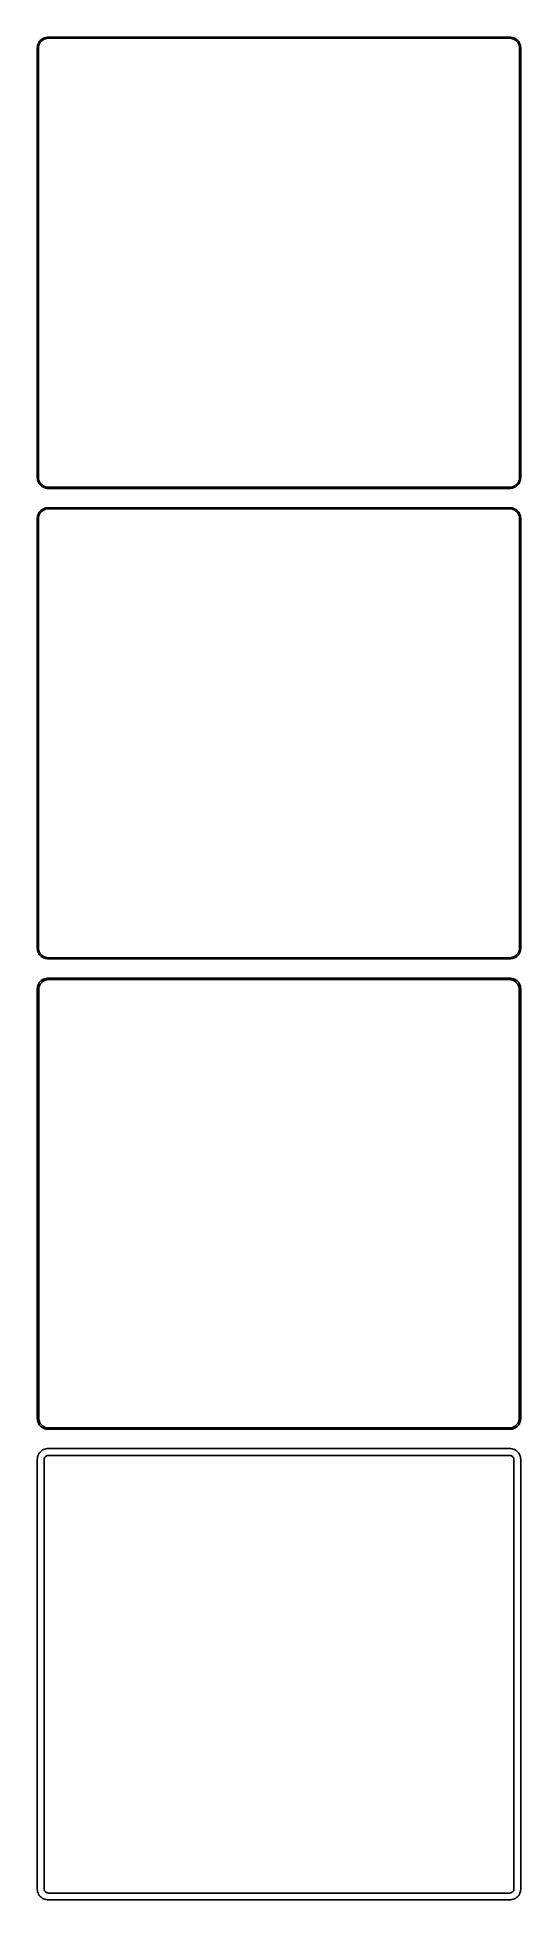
# Model space of a CAD drawing. Header units: metres. Extents: x -112 to 112, y 771 to 1638.
import ezdxf

# ---------------------------------------------------------------- set-up
doc = ezdxf.new("R2010")
doc.units = ezdxf.units.M

msp = doc.modelspace()

# ---------------------------------------------------------------- linework, layer by layer
for p, q in [((-112.461, 1633.63), (-112.5, 1633)), ((-112.5, 1633), (-112.5, 1433)), ((-112.343, 1634.24), (-112.461, 1633.63)), ((-112.149, 1634.84), (-112.343, 1634.24)), ((-111.882, 1635.41), (-112.149, 1634.84)), ((-112, 1632.75), (-111.963, 1633.35)), ((-112, 1433.25), (-112, 1632.75)), ((-111.963, 1633.35), (-111.851, 1633.93)), ((-111.545, 1635.94), (-111.882, 1635.41)), ((-111.851, 1633.93), (-111.666, 1634.5)), ((-111.666, 1634.5), (-111.412, 1635.04)), ((-111.145, 1636.42), (-111.545, 1635.94)), ((-111.412, 1635.04), (-111.093, 1635.54)), ((-110.687, 1636.85), (-111.145, 1636.42)), ((-111.093, 1635.54), (-110.713, 1636)), ((-110.713, 1636), (-110.278, 1636.41)), ((-110.179, 1637.22), (-110.687, 1636.85)), ((-110.278, 1636.41), (-109.795, 1636.76)), ((-109.629, 1637.52), (-110.179, 1637.22)), ((-109.795, 1636.76), (-109.272, 1637.05)), ((-109.045, 1637.76), (-109.629, 1637.52)), ((-109.272, 1637.05), (-108.718, 1637.27)), ((-108.437, 1637.91), (-109.045, 1637.76)), ((-108.718, 1637.27), (-108.14, 1637.42)), ((-107.814, 1637.99), (-108.437, 1637.91)), ((-108.14, 1637.42), (-107.548, 1637.49)), ((107.814, 1637.99), (-107.814, 1637.99)), ((-107.548, 1637.49), (107.548, 1637.49)), ((107.548, 1637.49), (108.14, 1637.42)), ((108.437, 1637.91), (107.814, 1637.99)), ((108.14, 1637.42), (108.718, 1637.27)), ((109.045, 1637.76), (108.437, 1637.91)), ((108.718, 1637.27), (109.272, 1637.05)), ((109.629, 1637.52), (109.045, 1637.76)), ((109.272, 1637.05), (109.795, 1636.76)), ((110.179, 1637.22), (109.629, 1637.52)), ((109.795, 1636.76), (110.278, 1636.41)), ((110.687, 1636.85), (110.179, 1637.22)), ((110.278, 1636.41), (110.713, 1636)), ((111.145, 1636.42), (110.687, 1636.85)), ((110.713, 1636), (111.093, 1635.54)), ((111.093, 1635.54), (111.412, 1635.04)), ((111.545, 1635.94), (111.145, 1636.42)), ((111.412, 1635.04), (111.666, 1634.5)), ((111.882, 1635.41), (111.545, 1635.94)), ((111.666, 1634.5), (111.851, 1633.93)), ((111.851, 1633.93), (111.963, 1633.35)), ((112.149, 1634.84), (111.882, 1635.41)), ((111.963, 1633.35), (112, 1632.75)), ((112, 1632.75), (112, 1433.25)), ((112.343, 1634.24), (112.149, 1634.84)), ((112.461, 1633.63), (112.343, 1634.24)), ((112.5, 1633), (112.461, 1633.63)), ((112.5, 1433), (112.5, 1633)), ((-112.5, 1433), (-112.461, 1432.37)), ((-112.461, 1432.37), (-112.343, 1431.76)), ((-112.343, 1431.76), (-112.149, 1431.16)), ((-112.149, 1431.16), (-111.882, 1430.59)), ((-111.963, 1432.65), (-112, 1433.25)), ((-111.851, 1432.07), (-111.963, 1432.65)), ((-111.882, 1430.59), (-111.545, 1430.06)), ((-111.666, 1431.5), (-111.851, 1432.07)), ((-111.412, 1430.96), (-111.666, 1431.5)), ((-111.093, 1430.46), (-111.412, 1430.96)), ((111.412, 1430.96), (111.093, 1430.46)), ((111.666, 1431.5), (111.412, 1430.96)), ((111.545, 1430.06), (111.882, 1430.59)), ((111.851, 1432.07), (111.666, 1431.5)), ((111.963, 1432.65), (111.851, 1432.07)), ((111.882, 1430.59), (112.149, 1431.16)), ((112, 1433.25), (111.963, 1432.65)), ((112.149, 1431.16), (112.343, 1431.76)), ((112.343, 1431.76), (112.461, 1432.37)), ((112.461, 1432.37), (112.5, 1433)), ((-111.545, 1430.06), (-111.145, 1429.58)), ((-111.145, 1429.58), (-110.687, 1429.15)), ((-110.713, 1430), (-111.093, 1430.46)), ((-110.278, 1429.59), (-110.713, 1430)), ((-110.687, 1429.15), (-110.179, 1428.78)), ((-109.795, 1429.24), (-110.278, 1429.59)), ((-110.179, 1428.78), (-109.629, 1428.48)), ((-109.272, 1428.95), (-109.795, 1429.24)), ((-109.629, 1428.48), (-109.045, 1428.24)), ((-108.718, 1428.73), (-109.272, 1428.95)), ((-109.045, 1428.24), (-108.437, 1428.09)), ((-108.14, 1428.58), (-108.718, 1428.73)), ((-108.437, 1428.09), (-107.814, 1428.01)), ((-107.548, 1428.51), (-108.14, 1428.58)), ((-107.814, 1428.01), (107.814, 1428.01)), ((107.548, 1428.51), (-107.548, 1428.51)), ((108.14, 1428.58), (107.548, 1428.51)), ((107.814, 1428.01), (108.437, 1428.09)), ((108.718, 1428.73), (108.14, 1428.58)), ((108.437, 1428.09), (109.045, 1428.24)), ((109.272, 1428.95), (108.718, 1428.73)), ((109.045, 1428.24), (109.629, 1428.48)), ((109.795, 1429.24), (109.272, 1428.95)), ((109.629, 1428.48), (110.179, 1428.78)), ((110.278, 1429.59), (109.795, 1429.24)), ((110.179, 1428.78), (110.687, 1429.15)), ((110.713, 1430), (110.278, 1429.59)), ((110.687, 1429.15), (111.145, 1429.58)), ((111.093, 1430.46), (110.713, 1430)), ((111.145, 1429.58), (111.545, 1430.06)), ((-112.461, 1414.63), (-112.5, 1414)), ((-112.5, 1414), (-112.5, 1214)), ((-112.343, 1415.24), (-112.461, 1414.63)), ((-112.149, 1415.84), (-112.343, 1415.24)), ((-111.882, 1416.41), (-112.149, 1415.84)), ((-112, 1413.75), (-111.963, 1414.35)), ((-112, 1214.25), (-112, 1413.75)), ((-111.963, 1414.35), (-111.851, 1414.93)), ((-111.545, 1416.94), (-111.882, 1416.41)), ((-111.851, 1414.93), (-111.666, 1415.5)), ((-111.666, 1415.5), (-111.412, 1416.04)), ((-111.145, 1417.42), (-111.545, 1416.94)), ((-111.412, 1416.04), (-111.093, 1416.54)), ((-110.687, 1417.85), (-111.145, 1417.42)), ((-111.093, 1416.54), (-110.713, 1417)), ((-110.713, 1417), (-110.278, 1417.41)), ((-110.179, 1418.22), (-110.687, 1417.85)), ((-110.278, 1417.41), (-109.795, 1417.76)), ((-109.629, 1418.52), (-110.179, 1418.22)), ((-109.795, 1417.76), (-109.272, 1418.05)), ((-109.045, 1418.76), (-109.629, 1418.52)), ((-109.272, 1418.05), (-108.718, 1418.27)), ((-108.437, 1418.91), (-109.045, 1418.76)), ((-108.718, 1418.27), (-108.14, 1418.42)), ((-107.814, 1418.99), (-108.437, 1418.91)), ((-108.14, 1418.42), (-107.548, 1418.49)), ((107.814, 1418.99), (-107.814, 1418.99)), ((-107.548, 1418.49), (107.548, 1418.49)), ((107.548, 1418.49), (108.14, 1418.42)), ((108.437, 1418.91), (107.814, 1418.99)), ((108.14, 1418.42), (108.718, 1418.27)), ((109.045, 1418.76), (108.437, 1418.91)), ((108.718, 1418.27), (109.272, 1418.05)), ((109.629, 1418.52), (109.045, 1418.76)), ((109.272, 1418.05), (109.795, 1417.76)), ((110.179, 1418.22), (109.629, 1418.52)), ((109.795, 1417.76), (110.278, 1417.41)), ((110.687, 1417.85), (110.179, 1418.22)), ((110.278, 1417.41), (110.713, 1417)), ((111.145, 1417.42), (110.687, 1417.85)), ((110.713, 1417), (111.093, 1416.54)), ((111.093, 1416.54), (111.412, 1416.04)), ((111.545, 1416.94), (111.145, 1417.42)), ((111.412, 1416.04), (111.666, 1415.5)), ((111.882, 1416.41), (111.545, 1416.94)), ((111.666, 1415.5), (111.851, 1414.93)), ((111.851, 1414.93), (111.963, 1414.35)), ((112.149, 1415.84), (111.882, 1416.41)), ((111.963, 1414.35), (112, 1413.75)), ((112, 1413.75), (112, 1214.25)), ((112.343, 1415.24), (112.149, 1415.84)), ((112.461, 1414.63), (112.343, 1415.24)), ((112.5, 1414), (112.461, 1414.63)), ((112.5, 1214), (112.5, 1414)), ((-112.5, 1214), (-112.461, 1213.37)), ((-111.963, 1213.65), (-112, 1214.25)), ((112, 1214.25), (111.963, 1213.65)), ((112.461, 1213.37), (112.5, 1214)), ((-112.461, 1213.37), (-112.343, 1212.76)), ((-112.343, 1212.76), (-112.149, 1212.16)), ((-112.149, 1212.16), (-111.882, 1211.59)), ((-111.851, 1213.07), (-111.963, 1213.65)), ((-111.882, 1211.59), (-111.545, 1211.06)), ((-111.666, 1212.5), (-111.851, 1213.07)), ((-111.412, 1211.96), (-111.666, 1212.5)), ((-111.545, 1211.06), (-111.145, 1210.58)), ((-111.093, 1211.46), (-111.412, 1211.96)), ((-111.145, 1210.58), (-110.687, 1210.15)), ((-110.713, 1211), (-111.093, 1211.46)), ((-110.278, 1210.59), (-110.713, 1211)), ((-110.687, 1210.15), (-110.179, 1209.78)), ((-109.795, 1210.24), (-110.278, 1210.59)), ((-110.179, 1209.78), (-109.629, 1209.48)), ((-109.272, 1209.95), (-109.795, 1210.24)), ((-109.629, 1209.48), (-109.045, 1209.24)), ((-108.718, 1209.73), (-109.272, 1209.95)), ((-109.045, 1209.24), (-108.437, 1209.09)), ((-108.14, 1209.58), (-108.718, 1209.73)), ((-108.437, 1209.09), (-107.814, 1209.01)), ((-107.548, 1209.51), (-108.14, 1209.58)), ((-107.814, 1209.01), (107.814, 1209.01)), ((107.548, 1209.51), (-107.548, 1209.51)), ((108.14, 1209.58), (107.548, 1209.51)), ((107.814, 1209.01), (108.437, 1209.09)), ((108.718, 1209.73), (108.14, 1209.58)), ((108.437, 1209.09), (109.045, 1209.24)), ((109.272, 1209.95), (108.718, 1209.73)), ((109.045, 1209.24), (109.629, 1209.48)), ((109.795, 1210.24), (109.272, 1209.95)), ((109.629, 1209.48), (110.179, 1209.78)), ((110.278, 1210.59), (109.795, 1210.24)), ((110.179, 1209.78), (110.687, 1210.15)), ((110.713, 1211), (110.278, 1210.59)), ((110.687, 1210.15), (111.145, 1210.58)), ((111.093, 1211.46), (110.713, 1211)), ((111.412, 1211.96), (111.093, 1211.46)), ((111.145, 1210.58), (111.545, 1211.06)), ((111.666, 1212.5), (111.412, 1211.96)), ((111.545, 1211.06), (111.882, 1211.59)), ((111.851, 1213.07), (111.666, 1212.5)), ((111.963, 1213.65), (111.851, 1213.07)), ((111.882, 1211.59), (112.149, 1212.16)), ((112.149, 1212.16), (112.343, 1212.76)), ((112.343, 1212.76), (112.461, 1213.37)), ((-112.149, 1196.84), (-112.343, 1196.24)), ((-111.882, 1197.41), (-112.149, 1196.84)), ((-111.545, 1197.94), (-111.882, 1197.41)), ((-111.685, 1195.89), (-111.507, 1196.44)), ((-111.145, 1198.42), (-111.545, 1197.94)), ((-111.507, 1196.44), (-111.262, 1196.96)), ((-111.262, 1196.96), (-110.954, 1197.44)), ((-110.687, 1198.85), (-111.145, 1198.42)), ((-110.954, 1197.44), (-110.588, 1197.88)), ((-110.179, 1199.22), (-110.687, 1198.85)), ((-110.588, 1197.88), (-110.168, 1198.28)), ((-109.629, 1199.52), (-110.179, 1199.22)), ((-110.168, 1198.28), (-109.703, 1198.62)), ((-109.703, 1198.62), (-109.199, 1198.89)), ((-109.045, 1199.76), (-109.629, 1199.52)), ((-109.199, 1198.89), (-108.665, 1199.1)), ((-108.437, 1199.91), (-109.045, 1199.76)), ((-108.665, 1199.1), (-108.108, 1199.25)), ((-107.814, 1199.99), (-108.437, 1199.91)), ((-108.108, 1199.25), (-107.537, 1199.32)), ((107.814, 1199.99), (-107.814, 1199.99)), ((-107.537, 1199.32), (107.537, 1199.32)), ((107.537, 1199.32), (108.108, 1199.25)), ((108.437, 1199.91), (107.814, 1199.99)), ((108.108, 1199.25), (108.665, 1199.1)), ((109.045, 1199.76), (108.437, 1199.91)), ((108.665, 1199.1), (109.199, 1198.89)), ((109.629, 1199.52), (109.045, 1199.76)), ((109.199, 1198.89), (109.703, 1198.62)), ((110.179, 1199.22), (109.629, 1199.52)), ((109.703, 1198.62), (110.168, 1198.28)), ((110.168, 1198.28), (110.588, 1197.88)), ((110.687, 1198.85), (110.179, 1199.22)), ((110.588, 1197.88), (110.954, 1197.44)), ((111.145, 1198.42), (110.687, 1198.85)), ((110.954, 1197.44), (111.262, 1196.96)), ((111.545, 1197.94), (111.145, 1198.42)), ((111.262, 1196.96), (111.507, 1196.44)), ((111.507, 1196.44), (111.685, 1195.89)), ((111.882, 1197.41), (111.545, 1197.94)), ((112.149, 1196.84), (111.882, 1197.41)), ((112.343, 1196.24), (112.149, 1196.84)), ((-112.461, 1195.63), (-112.5, 1195)), ((-112.5, 1195), (-112.5, 995)), ((-112.343, 1196.24), (-112.461, 1195.63)), ((-111.828, 1194.75), (-111.792, 1195.32)), ((-111.828, 995.25), (-111.828, 1194.75)), ((-111.792, 1195.32), (-111.685, 1195.89)), ((111.685, 1195.89), (111.792, 1195.32)), ((111.792, 1195.32), (111.828, 1194.75)), ((111.828, 1194.75), (111.828, 995.25)), ((112.461, 1195.63), (112.343, 1196.24)), ((112.5, 1195), (112.461, 1195.63)), ((112.5, 995), (112.5, 1195)), ((-112.5, 995), (-112.461, 994.373)), ((-112.461, 994.373), (-112.343, 993.757)), ((-112.343, 993.757), (-112.149, 993.159)), ((-112.149, 993.159), (-111.882, 992.591)), ((-111.882, 992.591), (-111.545, 992.061)), ((-111.792, 994.676), (-111.828, 995.25)), ((-111.685, 994.111), (-111.792, 994.676)), ((-111.507, 993.565), (-111.685, 994.111)), ((-111.545, 992.061), (-111.145, 991.577)), ((-111.262, 993.044), (-111.507, 993.565)), ((-110.954, 992.559), (-111.262, 993.044)), ((-111.145, 991.577), (-110.687, 991.147)), ((-110.588, 992.116), (-110.954, 992.559)), ((-110.687, 991.147), (-110.179, 990.778)), ((-110.168, 991.722), (-110.588, 992.116)), ((-110.179, 990.778), (-109.629, 990.476)), ((-109.703, 991.384), (-110.168, 991.722)), ((-109.199, 991.107), (-109.703, 991.384)), ((-109.629, 990.476), (-109.045, 990.245)), ((-108.665, 990.896), (-109.199, 991.107)), ((-109.045, 990.245), (-108.437, 990.089)), ((-108.108, 990.753), (-108.665, 990.896)), ((-108.437, 990.089), (-107.814, 990.01)), ((-107.537, 990.681), (-108.108, 990.753)), ((-107.814, 990.01), (107.814, 990.01)), ((107.537, 990.681), (-107.537, 990.681)), ((108.108, 990.753), (107.537, 990.681)), ((107.814, 990.01), (108.437, 990.089)), ((108.665, 990.896), (108.108, 990.753)), ((108.437, 990.089), (109.045, 990.245)), ((109.199, 991.107), (108.665, 990.896)), ((109.045, 990.245), (109.629, 990.476)), ((109.703, 991.384), (109.199, 991.107)), ((109.629, 990.476), (110.179, 990.778)), ((110.168, 991.722), (109.703, 991.384)), ((110.588, 992.116), (110.168, 991.722)), ((110.179, 990.778), (110.687, 991.147)), ((110.954, 992.559), (110.588, 992.116)), ((110.687, 991.147), (111.145, 991.577)), ((111.262, 993.044), (110.954, 992.559)), ((111.145, 991.577), (111.545, 992.061)), ((111.507, 993.565), (111.262, 993.044)), ((111.685, 994.111), (111.507, 993.565)), ((111.545, 992.061), (111.882, 992.591)), ((111.792, 994.676), (111.685, 994.111)), ((111.828, 995.25), (111.792, 994.676)), ((111.882, 992.591), (112.149, 993.159)), ((112.149, 993.159), (112.343, 993.757)), ((112.343, 993.757), (112.461, 994.373)), ((112.461, 994.373), (112.5, 995)), ((-110.687, 979.853), (-111.145, 979.423)), ((-110.179, 980.222), (-110.687, 979.853)), ((-109.629, 980.524), (-110.179, 980.222)), ((-109.045, 980.755), (-109.629, 980.524)), ((-108.437, 980.911), (-109.045, 980.755)), ((-107.814, 980.99), (-108.437, 980.911)), ((107.814, 980.99), (-107.814, 980.99)), ((108.437, 980.911), (107.814, 980.99)), ((109.045, 980.755), (108.437, 980.911)), ((109.629, 980.524), (109.045, 980.755)), ((110.179, 980.222), (109.629, 980.524)), ((110.687, 979.853), (110.179, 980.222)), ((111.145, 979.423), (110.687, 979.853)), ((-112.461, 976.627), (-112.5, 976)), ((-112.5, 976), (-112.5, 776)), ((-112.343, 977.243), (-112.461, 976.627)), ((-112.149, 977.841), (-112.343, 977.243)), ((-111.882, 978.409), (-112.149, 977.841)), ((-111.545, 978.939), (-111.882, 978.409)), ((-111.145, 979.423), (-111.545, 978.939)), ((-109.36, 975.75), (-109.343, 976.014)), ((-109.36, 776.25), (-109.36, 975.75)), ((-109.343, 976.014), (-109.293, 976.275)), ((-109.293, 976.275), (-109.211, 976.527)), ((-109.211, 976.527), (-109.099, 976.766)), ((-109.099, 976.766), (-108.957, 976.99)), ((-108.957, 976.99), (-108.788, 977.194)), ((-108.788, 977.194), (-108.595, 977.376)), ((-108.595, 977.376), (-108.38, 977.531)), ((-108.38, 977.531), (-108.148, 977.659)), ((-108.148, 977.659), (-107.902, 977.756)), ((-107.902, 977.756), (-107.645, 977.822)), ((-107.645, 977.822), (-107.382, 977.855)), ((-107.382, 977.855), (107.382, 977.855)), ((107.382, 977.855), (107.645, 977.822)), ((107.645, 977.822), (107.902, 977.756)), ((107.902, 977.756), (108.148, 977.659)), ((108.148, 977.659), (108.38, 977.531)), ((108.38, 977.531), (108.595, 977.376)), ((108.595, 977.376), (108.788, 977.194)), ((108.788, 977.194), (108.957, 976.99)), ((108.957, 976.99), (109.099, 976.766)), ((109.099, 976.766), (109.211, 976.527)), ((109.211, 976.527), (109.293, 976.275)), ((109.293, 976.275), (109.343, 976.014)), ((109.343, 976.014), (109.36, 975.75)), ((109.36, 975.75), (109.36, 776.25)), ((111.545, 978.939), (111.145, 979.423)), ((111.882, 978.409), (111.545, 978.939)), ((112.149, 977.841), (111.882, 978.409)), ((112.343, 977.243), (112.149, 977.841)), ((112.461, 976.627), (112.343, 977.243)), ((112.5, 976), (112.461, 976.627)), ((112.5, 776), (112.5, 976)), ((-112.5, 776), (-112.461, 775.373)), ((-112.461, 775.373), (-112.343, 774.757)), ((-112.343, 774.757), (-112.149, 774.159)), ((-112.149, 774.159), (-111.882, 773.591)), ((-111.882, 773.591), (-111.545, 773.061)), ((-111.545, 773.061), (-111.145, 772.577)), ((-111.145, 772.577), (-110.687, 772.147)), ((-110.687, 772.147), (-110.179, 771.778)), ((-110.179, 771.778), (-109.629, 771.476)), ((-109.343, 775.986), (-109.36, 776.25)), ((-109.293, 775.725), (-109.343, 775.986)), ((-109.211, 775.473), (-109.293, 775.725)), ((-109.099, 775.234), (-109.211, 775.473)), ((-108.957, 775.01), (-109.099, 775.234)), ((-108.788, 774.806), (-108.957, 775.01)), ((-108.595, 774.624), (-108.788, 774.806)), ((-108.38, 774.469), (-108.595, 774.624)), ((-108.148, 774.341), (-108.38, 774.469)), ((-107.902, 774.244), (-108.148, 774.341)), ((-107.645, 774.178), (-107.902, 774.244)), ((-107.382, 774.145), (-107.645, 774.178)), ((107.382, 774.145), (-107.382, 774.145)), ((107.645, 774.178), (107.382, 774.145)), ((107.902, 774.244), (107.645, 774.178)), ((108.148, 774.341), (107.902, 774.244)), ((108.38, 774.469), (108.148, 774.341)), ((108.595, 774.624), (108.38, 774.469)), ((108.788, 774.806), (108.595, 774.624)), ((108.957, 775.01), (108.788, 774.806)), ((109.099, 775.234), (108.957, 775.01)), ((109.211, 775.473), (109.099, 775.234)), ((109.293, 775.725), (109.211, 775.473)), ((109.343, 775.986), (109.293, 775.725)), ((109.36, 776.25), (109.343, 775.986)), ((109.629, 771.476), (110.179, 771.778)), ((110.179, 771.778), (110.687, 772.147)), ((110.687, 772.147), (111.145, 772.577)), ((111.145, 772.577), (111.545, 773.061)), ((111.545, 773.061), (111.882, 773.591)), ((111.882, 773.591), (112.149, 774.159)), ((112.149, 774.159), (112.343, 774.757)), ((112.343, 774.757), (112.461, 775.373)), ((112.461, 775.373), (112.5, 776)), ((-109.629, 771.476), (-109.045, 771.245)), ((-109.045, 771.245), (-108.437, 771.089)), ((-108.437, 771.089), (-107.814, 771.01)), ((-107.814, 771.01), (107.814, 771.01)), ((107.814, 771.01), (108.437, 771.089)), ((108.437, 771.089), (109.045, 771.245)), ((109.045, 771.245), (109.629, 771.476))]:
    msp.add_line(p, q)

doc.saveas('drawing.dxf')
